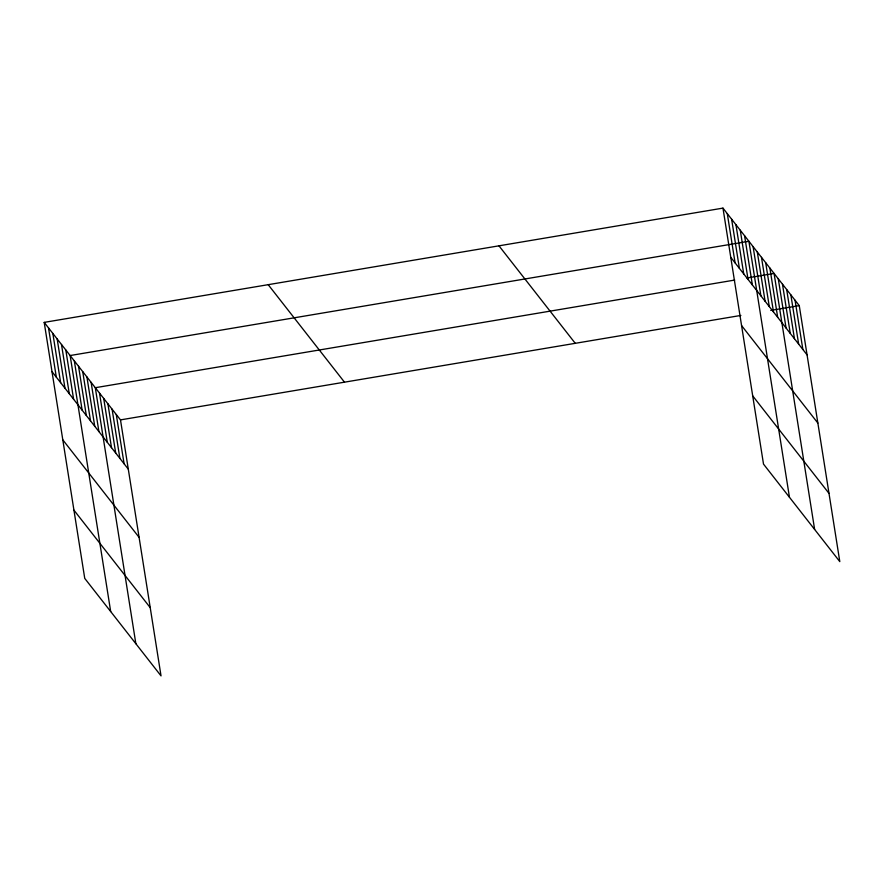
<?xml version="1.0" encoding="UTF-8"?>
<svg xmlns="http://www.w3.org/2000/svg" width="884" height="884" viewBox="0 0 884 884"><rect width="100%" height="100%" fill="white"/><g stroke="black" fill="none" stroke-linecap="round" stroke-linejoin="round"><path stroke-width="1.33" d="M44.2 322.384L120.489 419.889L161.032 675.884L84.742 578.39L44.2 322.384L722.968 208.116L799.258 305.61L839.8 561.616L763.511 464.111L722.968 208.116M734.714 280.062L95.306 387.711L135.86 643.718M746.925 278.007L774.075 273.432L814.628 529.439M120.489 419.889L740.88 315.433M770.749 310.406L799.258 305.61M730.77 257.343L807.048 354.838M741.577 325.577L817.855 423.071M752.704 395.877L828.993 493.382M498.974 245.829L575.263 343.323M268.195 284.681L344.484 382.175M52.001 371.623L128.279 469.117M62.808 439.856L139.086 537.35M73.936 510.156L150.225 607.651M795.059 300.251L802.86 349.478M790.86 294.891L798.661 344.119M786.672 289.521L794.462 338.749M782.473 284.162L790.263 333.39M778.274 278.803L786.075 328.03M769.887 268.073L777.677 317.301M765.688 262.714L773.489 311.942M761.489 257.355L769.29 306.582M757.301 251.984L765.091 301.223M753.102 246.625L760.903 295.853M789.456 497.261L748.903 241.266L70.134 355.534L110.688 611.54M744.582 235.741L752.383 284.968M740.262 230.216L748.052 279.443M735.941 224.691L743.731 273.918M731.609 219.166L739.411 268.393M727.289 213.641L735.09 262.868M116.29 414.519L124.091 463.757M112.091 409.159L119.892 458.387M107.903 403.8L115.694 453.028M103.704 398.441L111.506 447.669M99.505 393.071L107.307 442.309M91.118 382.352L98.909 431.58M86.919 376.982L94.721 426.221M82.72 371.623L90.522 420.85M78.532 366.263L86.323 415.491M74.333 360.904L82.135 410.132M65.814 350.009L73.615 399.248M61.493 344.484L69.284 393.723M57.173 338.959L64.963 388.198M52.841 333.434L60.642 382.673M48.521 327.909L56.322 377.148"/></g></svg>
